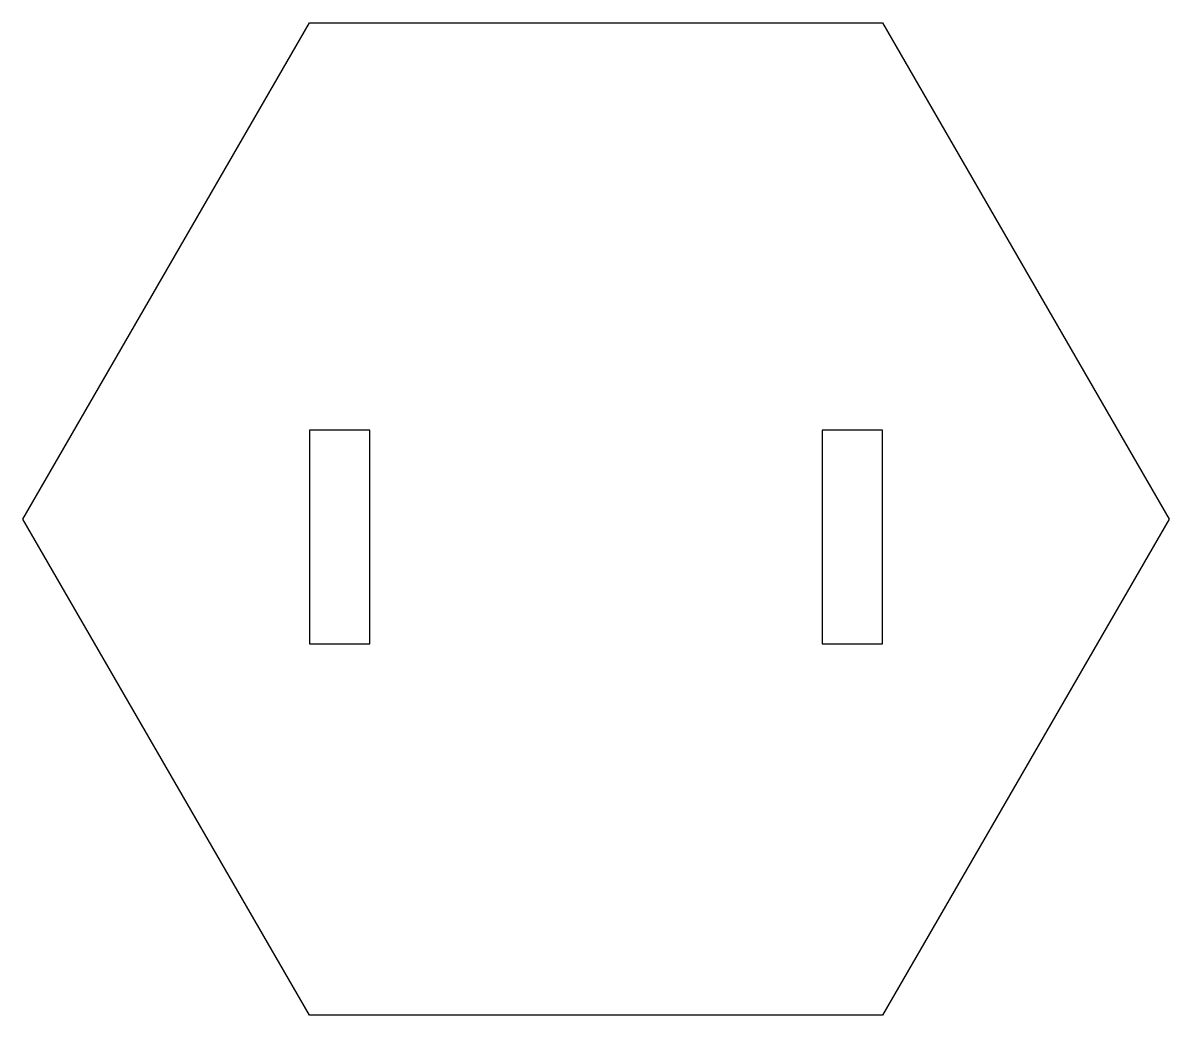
# Model space of a CAD drawing. Header units: inches. Extents: x -15.2 to -1.8, y 13.5 to 25.1.
import ezdxf

# ---------------------------------------------------------------- set-up
doc = ezdxf.new("R2010")
doc.units = ezdxf.units.IN
doc.layers.get('0').update_dxf_attribs({"linetype": 'CONTINUOUS'})

msp = doc.modelspace()

# ---------------------------------------------------------------- linework, layer by layer
for points in [[(-11.854, 13.5), (-15.209, 19.31), (-11.854, 25.12), (-5.145, 25.12), (-1.791, 19.31), (-5.145, 13.5)], [(-11.854, 17.849), (-11.146, 17.849), (-11.146, 20.349), (-11.854, 20.349)], [(-5.146, 20.349), (-5.854, 20.349), (-5.854, 17.849), (-5.146, 17.849)]]:
    msp.add_lwpolyline(points, close=True)

doc.saveas('drawing.dxf')
